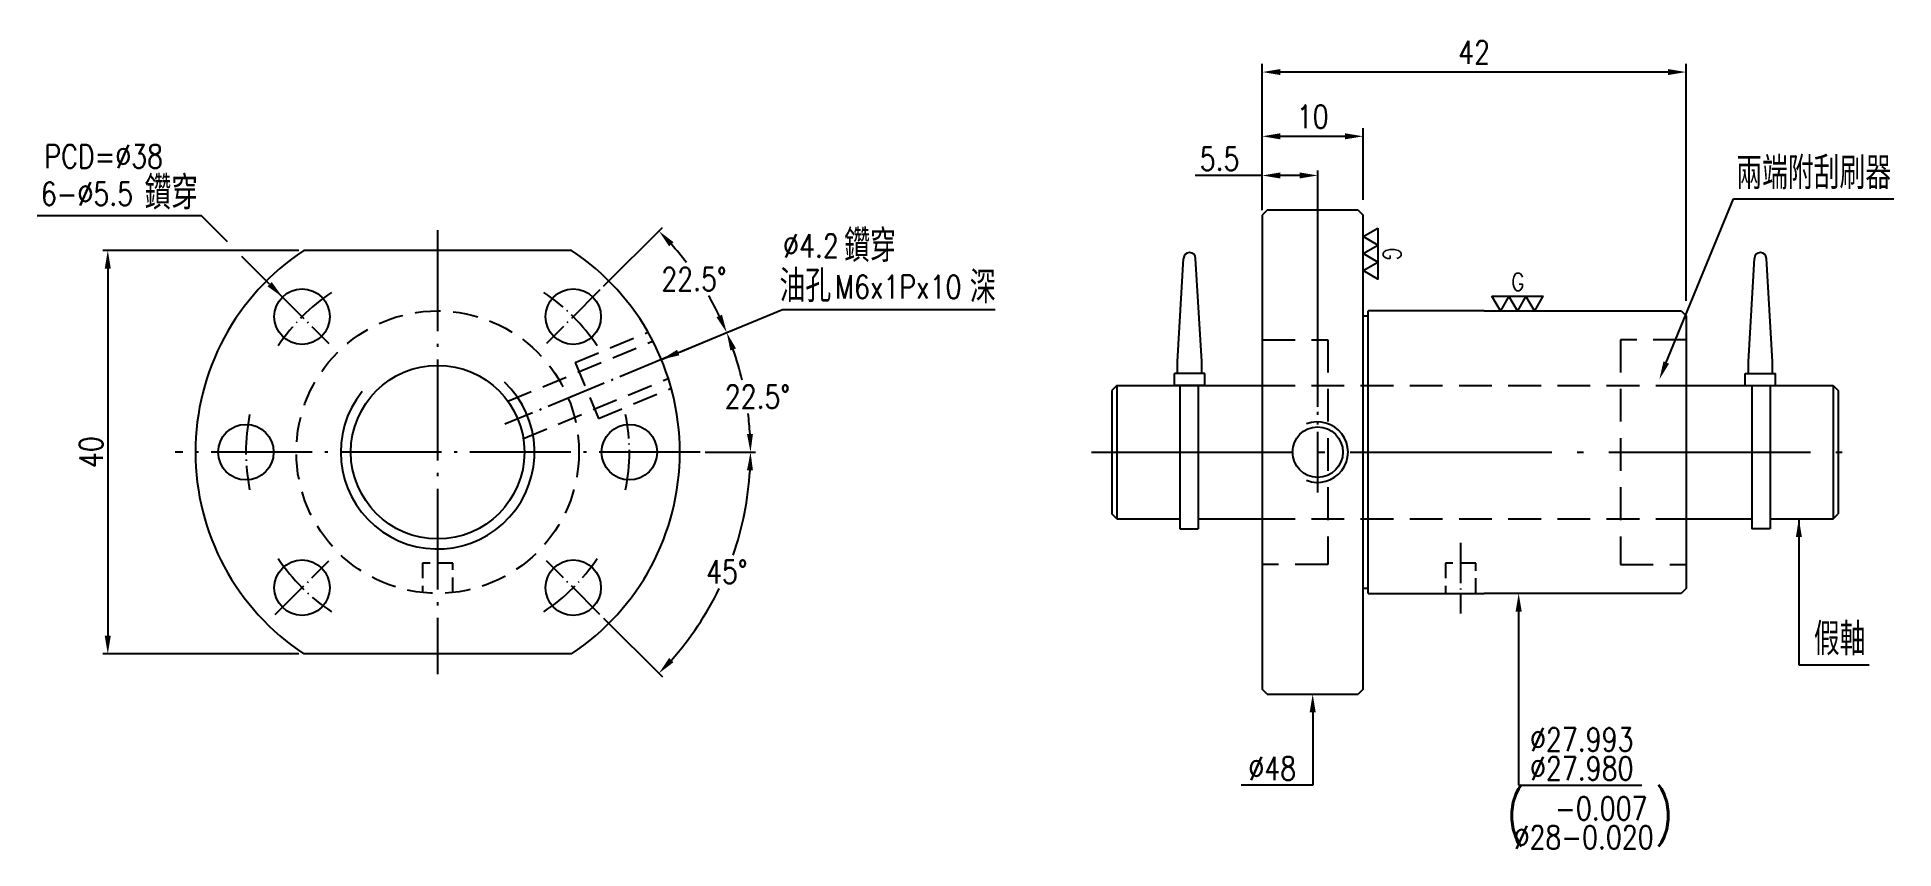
# Model space of a CAD drawing. Header units: millimetres. Extents: x 4184 to 4368, y -298 to -217.
import ezdxf
from ezdxf.enums import TextEntityAlignment as Align

# ---------------------------------------------------------------- set-up
doc = ezdxf.new("R2010")
doc.units = ezdxf.units.MM
doc.header["$LTSCALE"] = 10
doc.linetypes.add('C', pattern=[2.5625, 2, -0.25, 0.0625, -0.25])
doc.linetypes.add('H', pattern=[0.75, 0.5, -0.25])
doc.layers.get('0').update_dxf_attribs({"linetype": 'CONTINUOUS'})
doc.layers.get('DEFPOINTS').update_dxf_attribs({"linetype": 'CONTINUOUS'})
for name, color, linetype in [('04', 4, 'CONTINUOUS'), ('05', 5, 'H'), ('C', 1, 'C'), ('H', 5, 'H')]:
    doc.layers.add(name, color=color, linetype=linetype)
doc.layers.add('AM_3', color=6, linetype='CONTINUOUS', lineweight=25)
doc.layers.add('AM_5', color=3, linetype='CONTINUOUS', lineweight=25)
doc.styles.add('BW_SIMPLEX', font='romans.shx', dxfattribs={"width": 0.8, "bigfont": 'chineset.shx'})
doc.styles.add('SIMPLEX', font='SIMPLEX.shx', dxfattribs={"width": 0.8, "height": 2.3, "bigfont": 'chineset.shx'})
doc.styles.get("Standard").update_dxf_attribs({"font": 'TXT', "width": 0.8, "bigfont": 'CHINESET'})
doc.dimstyles.new('STANDARD$0', dxfattribs={"dimscale": 0, "dimtxt": 2.8, "dimasz": 1.8, "dimexe": 0.5, "dimexo": 0.5, "dimgap": 0.5, "dimtad": 1, "dimdec": 3, "dimdsep": 46, "dimtxsty": 'SIMPLEX', "dimcen": 0.09, "dimclrd": 6, "dimclre": 6, "dimclrt": 3, "dimadec": 1, "dimazin": 2, "dimtp": -0.1, "dimtm": 0.2, "dimtfac": 1, "dimtdec": 3, "dimtmove": 0, "dimatfit": 3, "dimfxl": 0, "dimtvp": 0.790698, "dimarcsym": 0})
doc.dimstyles.new('STANDARD$2', dxfattribs={"dimscale": 0, "dimtxt": 2.8, "dimasz": 1.8, "dimexe": 0.5, "dimexo": 0.5, "dimgap": 0.5, "dimtad": 0, "dimtih": 1, "dimtoh": 1, "dimdec": 3, "dimrnd": 0.0005, "dimdsep": 46, "dimtxsty": 'SIMPLEX', "dimcen": 0.09, "dimclrd": 6, "dimclre": 6, "dimclrt": 3, "dimadec": 1, "dimazin": 2, "dimtp": -0.1, "dimtm": 0.2, "dimtfac": 1, "dimtdec": 3, "dimtmove": 0, "dimatfit": 3, "dimfxl": 0, "dimtvp": 0.790698, "dimarcsym": 0})
doc.dimstyles.new('STANDARD$7', dxfattribs={"dimscale": 0, "dimtxt": 2.8, "dimasz": 1.8, "dimexe": 1, "dimexo": 1, "dimgap": 0.5, "dimtad": 1, "dimdec": 3, "dimrnd": 0.0005, "dimdsep": 46, "dimtxsty": 'SIMPLEX', "dimcen": 0.09, "dimclrd": 6, "dimclre": 6, "dimclrt": 3, "dimadec": 1, "dimazin": 2, "dimtp": -0.1, "dimtm": 0.2, "dimtfac": 1, "dimtdec": 3, "dimtmove": 2, "dimatfit": 3, "dimfxl": 0, "dimtvp": 0.790698, "dimarcsym": 0})

# ---------------------------------------------------------------- blocks, each defined once
blk = doc.blocks.new('*D10')
at = {"color": 6, "lineweight": -2}
for p, q in [((4305.05, -233.4), (4305.05, -226.29)), ((4315.05, -233.4), (4315.05, -226.29)), ((4306.85, -227.09), (4313.25, -227.09))]:
    blk.add_line(p, q, dxfattribs=at)
at = {"color": 6}
for points in [[(4306.85, -226.79), (4306.85, -227.39), (4305.05, -227.09)], [(4313.25, -226.79), (4313.25, -227.39), (4315.05, -227.09)]]:
    blk.add_solid(points, dxfattribs=at)
at = {"layer": 'DEFPOINTS', "color": 0}
for p in [(4315.05, -227.09), (4305.05, -234.9), (4315.05, -234.9)]:
    blk.add_point(p, dxfattribs=at)
at = {"color": 3, "insert": (4310.05, -225.14), "char_height": 2.3, "attachment_point": 5, "style": 'SIMPLEX'}
blk.add_mtext('10', dxfattribs=at)
blk = doc.blocks.new('*D11')
at = {"color": 6, "lineweight": -2}
for p, q in [((4305.05, -233.4), (4305.05, -219.92)), ((4345.25, -220.72), (4306.85, -220.72)), ((4347.05, -243.4), (4347.05, -219.92))]:
    blk.add_line(p, q, dxfattribs=at)
at = {"color": 6}
for points in [[(4306.85, -220.42), (4306.85, -221.02), (4305.05, -220.72)], [(4345.25, -220.42), (4345.25, -221.02), (4347.05, -220.72)]]:
    blk.add_solid(points, dxfattribs=at)
at = {"layer": 'DEFPOINTS', "color": 0}
for p in [(4305.05, -220.72), (4305.05, -234.9), (4347.05, -244.9)]:
    blk.add_point(p, dxfattribs=at)
at = {"color": 3, "insert": (4326.05, -218.77), "char_height": 2.3, "attachment_point": 5, "style": 'SIMPLEX'}
blk.add_mtext('42', dxfattribs=at)
blk = doc.blocks.new('GOLD0')
at = {"color": 3}
for points in [[(-7.51, 4.33), (-2.5, 4.33), (-5, 0)], [(-2.5, 4.33), (2.5, 4.33), (0, 0)], [(2.5, 4.33), (7.51, 4.33), (5, 0)]]:
    blk.add_lwpolyline(points, close=True, dxfattribs=at)
at = {"color": 3, "style": 'SIMPLEX', "width": 0.8}
blk.add_text('G', height=5.22, dxfattribs=at).set_placement((-1.77, 8.52), align=Align.MIDDLE_LEFT)
blk = doc.blocks.new('*D30')
at = {"layer": 'AM_3', "color": 6, "lineweight": -2}
for p, q in [((4247.4, -248.44), (4252.45, -246.34)), ((4249.85, -258.4), (4254.85, -258.4))]:
    blk.add_line(p, q, dxfattribs=at)
for start, end in [(13.3262, 19.1727), (3.3273, 7.1255)]:
    blk.add_arc((4223.35, -258.4), 31, start, end, dxfattribs=at)
at = {"layer": 'AM_3', "color": 6}
for points in [[(4252.35, -248.32), (4252.91, -248.11), (4251.99, -246.54)], [(4254.59, -256.59), (4254, -256.61), (4254.35, -258.4)]]:
    blk.add_solid(points, dxfattribs=at)
at = {"layer": 'DEFPOINTS', "color": 0}
for p in [(4246.93, -248.63), (4253.29, -250.37), (4230.02, -255.64), (4197.35, -258.4), (4249.35, -258.4)]:
    blk.add_point(p, dxfattribs=at)
at = {"layer": 'AM_3', "color": 3, "insert": (4255.03, -252.9), "char_height": 2.3, "attachment_point": 5, "style": 'SIMPLEX'}
blk.add_mtext('22.5°', dxfattribs=at)
blk = doc.blocks.new('*D31')
at = {"layer": 'AM_3', "color": 6, "lineweight": -2}
for p, q in [((4239.79, -241.96), (4245.62, -236.12)), ((4247.4, -248.44), (4252.45, -246.34))]:
    blk.add_line(p, q, dxfattribs=at)
for start, end in [(37.3257, 41.6727), (25.8273, 29.9929)]:
    blk.add_arc((4223.35, -258.4), 31, start, end, dxfattribs=at)
at = {"layer": 'AM_3', "color": 6}
for points in [[(4246.28, -237.99), (4246.72, -237.58), (4245.27, -236.48)], [(4251.52, -244.77), (4250.98, -245.02), (4251.99, -246.54)]]:
    blk.add_solid(points, dxfattribs=at)
at = {"layer": 'DEFPOINTS', "color": 0}
for p in [(4239.43, -242.31), (4250.19, -242.9), (4234.13, -247.61), (4246.93, -248.63), (4230.02, -255.64)]:
    blk.add_point(p, dxfattribs=at)
at = {"layer": 'AM_3', "color": 3, "insert": (4248.74, -241.25), "char_height": 2.3, "attachment_point": 5, "style": 'SIMPLEX'}
blk.add_mtext('22.5°', dxfattribs=at)
blk = doc.blocks.new('*D32')
at = {"layer": 'AM_3', "color": 6, "lineweight": -2}
for p, q in [((4249.85, -258.4), (4254.85, -258.4)), ((4239.79, -274.84), (4245.62, -280.67))]:
    blk.add_line(p, q, dxfattribs=at)
for start, end in [(340.7641, 356.6727), (318.3273, 334.1568)]:
    blk.add_arc((4223.35, -258.4), 31, start, end, dxfattribs=at)
at = {"layer": 'AM_3', "color": 6}
for points in [[(4254, -260.19), (4254.59, -260.21), (4254.35, -258.4)], [(4246.72, -279.22), (4246.28, -278.8), (4245.27, -280.32)]]:
    blk.add_solid(points, dxfattribs=at)
at = {"layer": 'DEFPOINTS', "color": 0}
for p in [(4197.35, -258.4), (4249.35, -258.4), (4234.13, -269.18), (4250.19, -273.9), (4239.43, -274.48)]:
    blk.add_point(p, dxfattribs=at)
at = {"layer": 'AM_3', "color": 3, "insert": (4251.99, -270.26), "char_height": 2.3, "attachment_point": 5, "style": 'SIMPLEX'}
blk.add_mtext('45°', dxfattribs=at)
blk = doc.blocks.new('*D33')
at = {"layer": 'AM_3', "color": 6, "lineweight": -2}
for p, q in [((4209.58, -238.4), (4190.16, -238.4)), ((4190.66, -240.2), (4190.66, -276.6)), ((4209.58, -278.4), (4190.16, -278.4))]:
    blk.add_line(p, q, dxfattribs=at)
at = {"layer": 'AM_3', "color": 6}
for points in [[(4190.36, -240.2), (4190.96, -240.2), (4190.66, -238.4)], [(4190.36, -276.6), (4190.96, -276.6), (4190.66, -278.4)]]:
    blk.add_solid(points, dxfattribs=at)
at = {"layer": 'DEFPOINTS', "color": 0}
for p in [(4210.08, -238.4), (4190.66, -278.4), (4210.08, -278.4)]:
    blk.add_point(p, dxfattribs=at)
at = {"layer": 'AM_3', "color": 3, "insert": (4189.01, -258.4), "char_height": 2.3, "attachment_point": 5, "rotation": 90, "style": 'SIMPLEX'}
blk.add_mtext('40', dxfattribs=at)
blk = doc.blocks.new('*D37')
at = {"color": 6, "lineweight": -2}
for p, q in [((4305.05, -230.97), (4298.4, -230.97)), ((4305.05, -234.4), (4305.05, -230.47)), ((4308.75, -230.97), (4306.85, -230.97)), ((4310.55, -253.9), (4310.55, -230.47))]:
    blk.add_line(p, q, dxfattribs=at)
at = {"color": 6}
for points in [[(4306.85, -230.67), (4306.85, -231.27), (4305.05, -230.97)], [(4308.75, -230.67), (4308.75, -231.27), (4310.55, -230.97)]]:
    blk.add_solid(points, dxfattribs=at)
at = {"layer": 'DEFPOINTS', "color": 0}
for p in [(4305.05, -230.97), (4305.05, -234.9), (4310.55, -254.4)]:
    blk.add_point(p, dxfattribs=at)
at = {"color": 3, "insert": (4300.83, -229.32), "char_height": 2.3, "attachment_point": 5, "style": 'SIMPLEX'}
blk.add_mtext('5.5', dxfattribs=at)

msp = doc.modelspace()

# ---------------------------------------------------------------- linework, layer by layer
for p, q in [((4305.5543, -234.3982), (4305.0543, -234.8982)), ((4305.0543, -234.8982), (4305.0543, -281.8982)), ((4314.5543, -234.3982), (4305.5543, -234.3982)), ((4314.5543, -234.3982), (4315.0543, -234.8982)), ((4315.0543, -281.8982), (4315.0543, -234.8982)), ((4236.6138, -238.3982), (4210.0808, -238.3982)), ((4296.6554, -249.3982), (4297.256, -239.1907)), ((4299.0554, -249.3982), (4298.4547, -239.1907)), ((4353.2228, -249.3982), (4353.8235, -239.1907)), ((4355.6228, -249.3982), (4355.0221, -239.1907)), ((4315.5543, -272.3982), (4315.5543, -244.3982)), ((4327.0543, -244.3982), (4315.5543, -244.3982)), ((4327.0543, -244.3982), (4346.5543, -244.3982)), ((4346.5543, -244.3982), (4347.0543, -244.8982)), ((4315.0543, -244.8982), (4315.5543, -244.8982)), ((4347.0543, -244.8982), (4347.0543, -271.8982)), ((4296.6554, -250.5982), (4296.6554, -249.3982)), ((4299.0554, -250.5982), (4299.0554, -249.3982)), ((4353.2228, -250.5982), (4353.2228, -249.3982)), ((4355.6228, -250.5982), (4355.6228, -249.3982)), ((4290.6391, -251.7982), (4290.1391, -252.2982)), ((4290.6391, -251.7982), (4290.6391, -264.9982)), ((4290.6391, -251.7982), (4305.0543, -251.7982)), ((4299.3554, -250.5982), (4296.3554, -250.5982)), ((4296.3554, -251.7982), (4296.3554, -250.5982)), ((4299.3554, -251.7982), (4296.3554, -251.7982)), ((4296.9053, -251.7982), (4296.9053, -265.9982)), ((4298.7053, -251.7982), (4298.7053, -265.9982)), ((4299.3554, -251.7982), (4299.3554, -250.5982)), ((4347.0543, -251.7982), (4361.6391, -251.7982)), ((4352.9228, -250.5982), (4355.9228, -250.5982)), ((4352.9228, -251.7982), (4352.9228, -250.5982)), ((4352.9228, -251.7982), (4355.9228, -251.7982)), ((4353.5729, -251.7982), (4353.5729, -265.9982)), ((4355.3729, -251.7982), (4355.3729, -265.9982)), ((4355.9228, -251.7982), (4355.9228, -250.5982)), ((4361.6391, -251.7982), (4361.6391, -264.9982)), ((4361.6391, -251.7982), (4362.1391, -252.2982)), ((4290.1391, -252.2982), (4290.1391, -264.4982)), ((4362.1391, -252.2982), (4362.1391, -264.4982)), ((4290.6391, -264.9982), (4290.1391, -264.4982)), ((4361.6391, -264.9982), (4362.1391, -264.4982)), ((4290.6391, -264.9982), (4296.9053, -264.9982)), ((4296.9053, -265.9982), (4298.7053, -265.9982)), ((4298.7053, -264.9982), (4305.0543, -264.9982)), ((4347.0543, -264.9982), (4353.5729, -264.9982)), ((4355.3729, -265.9982), (4353.5729, -265.9982)), ((4355.3729, -264.9982), (4361.6391, -264.9982)), ((4315.5543, -271.8982), (4315.0543, -271.8982)), ((4347.0543, -271.8982), (4346.5543, -272.3982)), ((4315.5543, -272.3982), (4327.0543, -272.3982)), ((4346.5543, -272.3982), (4327.0543, -272.3982)), ((4236.6138, -278.3982), (4210.0808, -278.3982)), ((4305.5543, -282.3982), (4305.0543, -281.8982)), ((4305.5543, -282.3982), (4314.5543, -282.3982)), ((4315.0543, -281.8982), (4314.5543, -282.3982))]:
    msp.add_line(p, q)
for centre, radius in [((4209.9123, -244.9632), 2.75), ((4236.7824, -244.9632), 2.75), ((4223.3473, -258.3982), 8.6), ((4204.3473, -258.3982), 2.75), ((4242.3473, -258.3982), 2.75), ((4209.9123, -271.8332), 2.75), ((4236.7824, -271.8332), 2.75)]:
    msp.add_circle(centre, radius)
at = {"ltscale": 0.5}
msp.add_circle((4310.5543, -258.3982), 2.5, dxfattribs=at)
for centre, radius, start, end in [((4223.3473, -258.3982), 24, 123.55731, 236.44269), ((4223.3473, -258.3982), 24, 303.55731, 56.44269), ((4297.8554, -239.2195), 0.6, 2.753997, 177.246003), ((4354.4228, -239.2195), 0.6, 2.753997, 177.246003)]:
    msp.add_arc(centre, radius, start, end)
at = {"layer": '04'}
msp.add_arc((4223.3473, -258.3982), 9.6, 141.269518, 46.32956, dxfattribs=at)
at = {"layer": '04', "ltscale": 0.5}
msp.add_arc((4310.5543, -258.3982), 3, 248.382381, 111.466484, dxfattribs=at)
at = {"layer": '05', "ltscale": 0.5}
for p, q in [((4236.9814, -249.5036), (4244.1985, -246.5142)), ((4230.3095, -253.3496), (4244.5812, -247.4381)), ((4236.9814, -249.5036), (4239.2775, -255.0469)), ((4231.8402, -257.0451), (4246.1119, -251.1336)), ((4239.2775, -255.0469), (4246.4946, -252.0575))]:
    msp.add_line(p, q, dxfattribs=at)
msp.add_circle((4223.3473, -258.3982), 14, dxfattribs=at)
at = {"layer": 'AM_3', "color": 6}
for p, q in [((4345.0911, -249.5167), (4351.7456, -233.2961)), ((4330.4632, -274.1982), (4330.4632, -291.3982)), ((4310.0543, -284.1982), (4310.0543, -291.3982)), ((4308.914, -291.3982), (4302.9532, -291.3982)), ((4310.0543, -291.3982), (4308.914, -291.3982)), ((4330.4632, -291.3982), (4332.0469, -291.3982)), ((4332.0469, -291.3982), (4342.6536, -291.3982))]:
    msp.add_line(p, q, dxfattribs=at)
at = {"layer": 'AM_3'}
msp.add_line((4351.7456, -233.2961), (4367.6426, -233.2961), dxfattribs=at)
for points in [[(4202.5096, -237.5604), (4199.9328, -234.9836), (4183.6601, -234.9836)], [(4206.695, -241.7458), (4203.9391, -238.9899)]]:
    msp.add_lwpolyline(points, dxfattribs=at)
msp.add_solid([(4206.9071, -241.5337), (4207.9678, -243.0186), (4206.4829, -241.958)], dxfattribs=at)
at = {"layer": 'AM_3', "color": 6}
for points in [[(4345.3686, -249.6306), (4344.8135, -249.4028), (4344.4079, -251.182)], [(4330.1632, -274.1982), (4330.7632, -274.1982), (4330.4632, -272.3982)], [(4309.7543, -284.1982), (4310.3543, -284.1982), (4310.0543, -282.3982)]]:
    msp.add_solid(points, dxfattribs=at)
at = {"layer": 'C', "ltscale": 0.5}
for p, q in [((4223.3473, -236.3982), (4223.3473, -280.3982)), ((4249.3473, -258.3982), (4197.3473, -258.3982))]:
    msp.add_line(p, q, dxfattribs=at)
at = {"layer": 'C', "ltscale": 0.2}
for p, q in [((4207.2607, -242.3115), (4212.564, -247.6148)), ((4239.434, -242.3115), (4234.1307, -247.6148)), ((4324.7043, -267.3982), (4324.7043, -274.3982)), ((4207.2607, -274.4849), (4212.564, -269.1816)), ((4239.434, -274.4849), (4234.1307, -269.1816))]:
    msp.add_line(p, q, dxfattribs=at)
at = {"layer": 'C', "ltscale": 0.3}
for p, q in [((4246.935, -248.6279), (4230.0176, -255.6353)), ((4310.5543, -262.3982), (4310.5543, -254.3982))]:
    msp.add_line(p, q, dxfattribs=at)
at = {"layer": 'C'}
msp.add_line((4288.1391, -258.3982), (4364.1391, -258.3982), dxfattribs=at)
at = {"layer": 'C', "ltscale": 0.2}
for start, end in [(123.673187, 146.326813), (33.673187, 56.326813), (168.673187, 191.326813), (348.673187, 11.326813), (213.673187, 236.326813), (303.673187, 326.326813)]:
    msp.add_arc((4223.3473, -258.3982), 19, start, end, dxfattribs=at)
at = {"layer": 'H', "ltscale": 0.65}
for p, q in [((4305.0543, -247.2482), (4311.5543, -247.2482)), ((4311.5543, -247.2482), (4311.5543, -269.5482)), ((4340.5543, -247.2482), (4340.5543, -269.5482)), ((4347.0543, -247.2482), (4340.5543, -247.2482)), ((4305.0543, -251.7982), (4347.0543, -251.7982)), ((4305.0543, -264.9982), (4347.0543, -264.9982)), ((4311.5543, -269.5482), (4305.0543, -269.5482)), ((4340.5543, -269.5482), (4347.0543, -269.5482))]:
    msp.add_line(p, q, dxfattribs=at)
at = {"layer": 'H', "ltscale": 0.3}
for p, q in [((4221.8473, -269.3982), (4221.8473, -272.3176)), ((4224.8473, -269.3982), (4221.8473, -269.3982)), ((4224.8473, -272.3176), (4224.8473, -269.3982)), ((4323.2043, -269.3982), (4323.2043, -272.3982)), ((4326.2043, -269.3982), (4323.2043, -269.3982)), ((4326.2043, -272.3982), (4326.2043, -269.3982))]:
    msp.add_line(p, q, dxfattribs=at)

# ---------------------------------------------------------------- block references
at = {"lineweight": 0, "xscale": 0.3374999999999773, "yscale": 0.3374999999999773, "zscale": 0.3374999999999773, "rotation": 270}
msp.add_blockref('GOLD0', (4315.0543, -238.7183), dxfattribs=at)
at = {"lineweight": 0, "xscale": 0.3375000000000909, "yscale": 0.3375000000000909, "zscale": 0.3375000000000909}
msp.add_blockref('GOLD0', (4330.3404, -244.3982), dxfattribs=at)

# ---------------------------------------------------------------- texts
at = {"color": 3, "width": 0.8}
msp.add_text('鑽穿', height=3.3, dxfattribs=at).set_placement((4194.3049, -234.3437))
at = {"color": 3, "attachment_point": 7, "style": 'SIMPLEX'}
for s, insert, char_height in [('PCD=%%C38', (4184.3861, -230.2333), 2.3), ('兩端附刮刷器', (4352.0222, -232.3361), 3.2), ('6-%%C5.5', (4184.0296, -233.9417), 2.3), ('鑽穿', (4263.6271, -239.5531), 3.2), ('油孔', (4257.2212, -243.5225), 3.2), ('深', (4276.0787, -243.634), 3.2), ('假軸', (4359.7155, -278.5322), 3.2)]:
    msp.add_mtext(s, dxfattribs=dict(at, insert=insert, char_height=char_height))
at = {"insert": (4329.2281, -292.1383), "char_height": 4, "width": 4.513973, "attachment_point": 1, "style": 'BW_SIMPLEX'}
msp.add_mtext('{\\C3;(}', dxfattribs=at)
at = {"extrusion": (0, 0, -1), "insert": (4345.8383, -292.1383), "char_height": 4, "width": 4.513973, "attachment_point": 1, "text_direction": (-1, 0, 0), "style": 'BW_SIMPLEX'}
msp.add_mtext('{\\C3;(}', dxfattribs=at)
at = {"layer": 'AM_3', "color": 3, "style": 'SIMPLEX', "width": 0.8}
for s, p in [('∅27.993', (4331.5867, -288.0381)), ('∅27.980', (4331.5867, -290.8982)), ('   -0.007', (4329.964, -294.8633)), ('∅28-0.020', (4329.964, -297.7236))]:
    msp.add_text(s, height=2.3, dxfattribs=at).set_placement(p)
at = {"layer": 'AM_3', "color": 3, "insert": (4308.414, -290.8982), "char_height": 2.3, "attachment_point": 9, "style": 'SIMPLEX'}
msp.add_mtext('%%C48', dxfattribs=at)
at = {"layer": 'AM_5', "color": 3, "char_height": 2.3, "attachment_point": 5, "style": 'SIMPLEX'}
for s, insert in [('%%c4.2', (4260.3368, -237.9395)), ('M6x1Px10', (4268.9836, -242.0146))]:
    msp.add_mtext(s, dxfattribs=dict(at, insert=insert))

# ---------------------------------------------------------------- dimensions: what is measured, and where the dimension line sits
dim = msp.add_linear_dim(base=(4305.0543, -220.7164), p1=(4347.0543, -244.8982), p2=(4305.0543, -234.8982), angle=180, dimstyle='STANDARD$0', override={"dimscale": 1, "dimexe": 0.8, "dimexo": 1.5, "dimgap": 0.8, "dimrnd": 0, "dimcen": 0, "dimtmove": 0})
dim.commit()
dim.dimension.update_dxf_attribs({"geometry": '*D11', "text_midpoint": (4326.0543, -218.7664)})
dim = msp.add_linear_dim(base=(4315.0543, -227.0926), p1=(4305.0543, -234.8982), p2=(4315.0543, -234.8982), dimstyle='STANDARD$0', override={"dimscale": 1, "dimexe": 0.8, "dimexo": 1.5, "dimgap": 0.8, "dimrnd": 0, "dimcen": 0, "dimtmove": 0})
dim.commit()
dim.dimension.update_dxf_attribs({"geometry": '*D10', "text_midpoint": (4310.0543, -225.1426)})
dim = msp.add_linear_dim(base=(4305.0543, -230.9674), p1=(4310.5543, -254.3982), p2=(4305.0543, -234.8982), dimstyle='STANDARD$0', override={"dimscale": 1, "dimarcsym": 1})
dim.commit()
dim.dimension.update_dxf_attribs({"geometry": '*D37', "text_midpoint": (4300.8267, -230.9674), "dimtype": 160})
at = {"layer": 'AM_3'}
for base, line1, line2, picture, middle in [((4250.1941, -242.8982), ((4239.434, -242.3115), (4234.1307, -247.6148)), ((4246.935, -248.6279), (4230.0176, -255.6353)), '*D31', (4248.7388, -241.2515)), ((4253.291, -250.3748), ((4246.935, -248.6279), (4230.0176, -255.6353)), ((4249.3473, -258.3982), (4197.3473, -258.3982)), '*D30', (4255.0294, -252.9029))]:
    dim = msp.add_angular_dim_2l(base=base, line1=line1, line2=line2, dimstyle='STANDARD$2', override={"dimscale": 1, "dimtmove": 2}, dxfattribs=at)
    dim.commit()
    dim.dimension.update_dxf_attribs({"geometry": picture, "text_midpoint": middle, "dimtype": 162})
dim = msp.add_aligned_dim(p1=(4210.0808, -238.3982), p2=(4210.0808, -278.3982), distance=-19.4242, dimstyle='STANDARD$0', override={"dimscale": 1}, dxfattribs=at)
dim.commit()
dim.dimension.update_dxf_attribs({"geometry": '*D33', "text_midpoint": (4189.0066, -258.3982)})
dim = msp.add_angular_dim_2l(base=(4250.1941, -273.8982), line1=((4239.434, -274.4849), (4234.1307, -269.1816)), line2=((4249.3473, -258.3982), (4197.3473, -258.3982)), dimstyle='STANDARD$2', override={"dimscale": 1}, dxfattribs=at)
dim.commit()
dim.dimension.update_dxf_attribs({"geometry": '*D32', "text_midpoint": (4251.9876, -270.2614)})

# ---------------------------------------------------------------- leaders
for points, override in [([(4245.5205, -249.2138), (4257.5197, -244.2435), (4278.579, -244.2435)], {"dimscale": 1, "dimtad": 0, "dimarcsym": 1}), ([(4358.231, -264.9982), (4358.231, -279.4922), (4365.1824, -279.4922)], {"dimscale": 1, "dimtad": 0})]:
    msp.add_leader(points, dimstyle='STANDARD$7', override=override)

doc.saveas('drawing.dxf')
